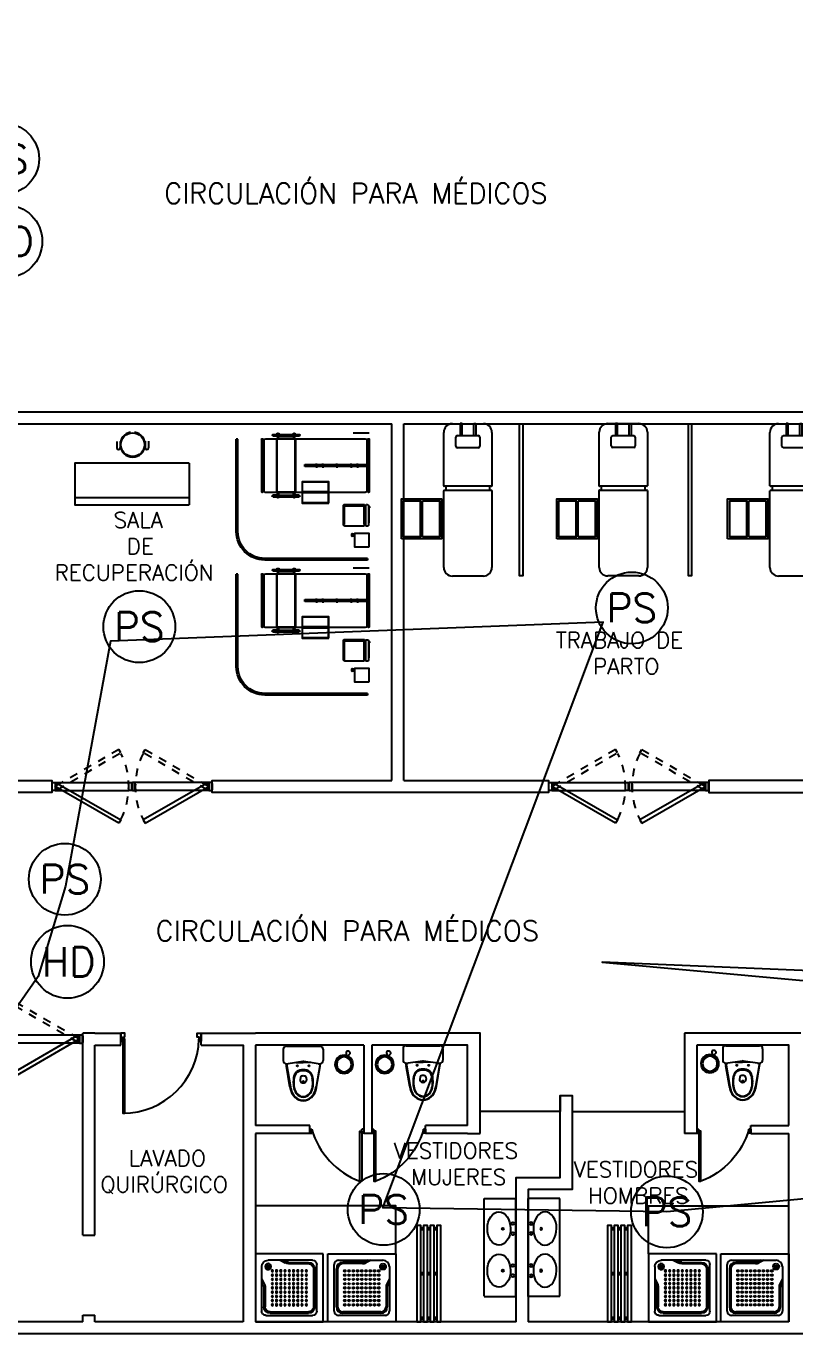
# Model space of a CAD drawing. Header units: metres. Extents: x -39 to 21688, y -24 to 9022.
# Drawn here: x 350.31 to 359.89, y 0 to 16.31 of the extents above; entities that cross this region are included whole.
import ezdxf
from ezdxf.enums import TextEntityAlignment as Align

# ---------------------------------------------------------------- set-up
doc = ezdxf.new("R2010")
doc.units = ezdxf.units.M
doc.header["$MEASUREMENT"] = 0
doc.linetypes.add('HIDDEN2', pattern=[4.7625, 3.175, -1.5875])
doc.linetypes.add('HIDDEN4', pattern=[0.09375, 0.0625, -0.03125])
for name, color, linetype in [('AN-TEXTO', 3, 'Continuous'), ('AR-AMBIENTACIÓN', 5, 'Continuous'), ('AR-MOBILIRIO', 1, 'Continuous'), ('AR-MUROS', 6, 'Continuous'), ('AR-PUERTAS', 2, 'Continuous'), ('AR-VENTANAS', 2, 'Continuous'), ('PISOS', 1, 'Continuous'), ('S.H.', 2, 'Continuous'), ('Sanitarios', 2, 'Continuous')]:
    doc.layers.add(name, color=color, linetype=linetype)
doc.styles.add('REGULAR-2.5', font='romans.shx', dxfattribs={"height": 2.5})
doc.styles.add('ROMANS', font='romans.shx', dxfattribs={"width": 0.75})

# ---------------------------------------------------------------- blocks, each defined once
blk = doc.blocks.new('1p-toppiece')
at = {"layer": 'AR-MOBILIRIO'}
for p, q in [((-0.532, 0.174), (-0.265, 0.22)), ((-0.232, 0.219), (-0.531, 0.169)), ((-0.232, 0.22), (-0.232, 0.195)), ((-0.205, 0.008), (-0.232, 0.195)), ((-0.047, 0.26), (-0.192, 0.26)), ((-0.007, 0.22), (-0.007, -0.214)), ((-0.485, 0.003), (-0.485, 0.003)), ((-0.485, 0.003), (-0.485, 0.003)), ((-0.485, 0.003), (-0.485, 0.003)), ((-0.485, 0.003), (-0.485, 0.003)), ((-0.485, 0.003), (-0.485, 0.003)), ((-0.485, 0.003), (-0.485, 0.003)), ((-0.485, 0.003), (-0.485, 0.003)), ((-0.485, 0.003), (-0.485, 0.003)), ((-0.406, 0.039), (-0.443, 0.044)), ((-0.218, 0.098), (-0.218, 0.003)), ((-0.218, -0.093), (-0.218, 0.003)), ((-0.232, -0.214), (-0.531, -0.163)), ((-0.406, -0.034), (-0.443, -0.039)), ((-0.232, -0.189), (-0.205, -0.003)), ((-0.532, -0.169), (-0.265, -0.215)), ((-0.232, -0.189), (-0.232, -0.214)), ((-0.047, -0.254), (-0.192, -0.254))]:
    blk.add_line(p, q, dxfattribs=at)
blk.add_lwpolyline([(-0.467, -0.009, 0.139005), (-0.464, -0.009, 0.107089), (-0.461, -0.006, 0.080212), (-0.46, -0.002, 0.06796), (-0.459, 0.003, 0.06796), (-0.46, 0.007, 0.080212), (-0.461, 0.011, 0.107089), (-0.464, 0.014, 0.139005), (-0.467, 0.015, 0.139005), (-0.47, 0.014, 0.107089), (-0.473, 0.011, 0.080212), (-0.474, 0.007, 0.06796), (-0.475, 0.003, 0.06796), (-0.474, -0.002, 0.080212), (-0.473, -0.006, 0.107089), (-0.47, -0.009, 0.139005)], format="xyb", close=True, dxfattribs=at)
for centre in [(-0.26, 0.078), (-0.26, -0.072)]:
    blk.add_circle(centre, 0.008, dxfattribs=at)
for centre, radius, start, end in [((-0.482, -0.117), 0.296, 99.7929, 108.8085), ((-0.482, -0.12), 0.292, 99.5848, 108.4322), ((-0.24, 0.073), 0.15, 87.0389, 99.7929), ((-0.192, 0.22), 0.04, 90, 180), ((-0.047, 0.22), 0.04, 0, 90), ((-0.545, -0.004), 0.165, 137.5273, 177.8064), ((-0.545, 0.009), 0.165, 182.1936, 222.4727), ((-0.545, -0.004), 0.159, 137.1746, 177.7477), ((-0.545, 0.009), 0.159, 182.2523, 222.8254), ((-0.518, -0.034), 0.206, 106.927, 136.493), ((-0.541, -0.003), 0.122, 134.1142, 177.24), ((-0.541, 0.008), 0.122, 182.76, 225.8858), ((-0.518, -0.034), 0.2, 106.5054, 136.1127), ((-0.541, -0.003), 0.115, 133.4423, 177.1285), ((-0.541, 0.008), 0.115, 182.8715, 226.5577), ((-0.519, -0.031), 0.157, 102.7254, 132.8308), ((-0.52, -0.03), 0.15, 101.8667, 132.1155), ((-0.482, -0.148), 0.279, 90.6669, 104.9929), ((-0.482, -0.156), 0.281, 90.6819, 104.1933), ((-0.474, -0.297), 0.428, 81.7587, 91.4179), ((-0.488, -0.362), 0.487, 81.705, 89.6761), ((-0.434, 0.003), 0.0456, 126.1832, 180), ((-0.434, 0.003), 0.0456, 180, 233.8168), ((-0.447, 0.019), 0.025, 82.2348, 126.1832), ((-0.434, -0.002), 0.123, 44.007, 82.2929), ((-0.431, -0.004), 0.132, 44.3018, 82.295), ((-0.408, 0.024), 0.015, 13.7696, 82.2348), ((-0.495, 0.003), 0.105, 0, 13.7696), ((-0.495, 0.003), 0.105, 346.2304, 0), ((-0.46, 0.006), 0.138, 358.6352, 34.0042), ((-0.46, -0.001), 0.138, 325.9958, 1.3648), ((-0.441, 0.008), 0.132, 357.4666, 37.446), ((-0.441, -0.003), 0.132, 322.554, 2.5334), ((-0.244, 0.003), 0.04, 351.6776, 8.3142), ((-0.518, 0.039), 0.206, 223.507, 253.073), ((-0.518, 0.039), 0.2, 223.8873, 253.4946), ((-0.519, 0.036), 0.157, 227.1692, 257.2746), ((-0.52, 0.036), 0.15, 227.8845, 258.1333), ((-0.482, 0.122), 0.296, 251.1915, 260.2071), ((-0.482, 0.125), 0.292, 251.5678, 260.4152), ((-0.482, 0.153), 0.279, 255.0071, 269.3331), ((-0.482, 0.161), 0.281, 255.8067, 269.3181), ((-0.488, 0.368), 0.487, 270.3239, 278.295), ((-0.474, 0.302), 0.428, 268.5821, 278.2413), ((-0.447, -0.014), 0.025, 233.8168, 277.7652), ((-0.434, 0.007), 0.123, 277.7071, 315.993), ((-0.431, 0.009), 0.132, 277.705, 315.6982), ((-0.408, -0.019), 0.015, 277.7652, 346.2304), ((-0.24, -0.067), 0.15, 260.2071, 272.966), ((-0.192, -0.214), 0.04, 180, 270), ((-0.047, -0.214), 0.04, 270, 360)]:
    blk.add_arc(centre, radius, start, end, dxfattribs=at)
blk = doc.blocks.new('A$C1F2D2357')
at = {"layer": 'AR-MOBILIRIO'}
for radius in [0.132, 0.107]:
    blk.add_circle((0.16, 0.132), radius, dxfattribs=at)
blk.add_open_spline([(0.045, 0.198), (0.042, 0.207), (0.035, 0.225), (-0.006, 0.219), (0.002, 0.278), (0.055, 0.284), (0.057, 0.249), (0.069, 0.238), (0.074, 0.233)], degree=3, knots=[0, 0, 0, 0, 0.0321654, 0.0641087, 0.1187877, 0.167265, 0.2007622, 0.2280458, 0.2280458, 0.2280458, 0.2280458], dxfattribs=at)
blk = doc.blocks.new('AR-PUERTA DE BAÑOS')
at = {"layer": 'AR-PUERTAS', "linetype": 'Continuous'}
for p, q in [((1106.12, 652.977), (1106.17, 652.977)), ((1106.12, 652.977), (1106.12, 652.952)), ((1106.17, 652.952), (1106.12, 652.952)), ((1106.17, 652.977), (1106.17, 652.952)), ((1106.17, 652.33), (1106.12, 652.33)), ((1106.12, 652.305), (1106.12, 652.33)), ((1106.12, 652.305), (1106.17, 652.305)), ((1106.17, 652.305), (1106.17, 652.33))]:
    blk.add_line(p, q, dxfattribs=at)
blk.add_lwpolyline([(1106.145, 652.952), (1106.768, 652.952), (1106.768, 652.927), (1106.145, 652.927)], close=True, dxfattribs=at)
blk.add_arc((1105.848, 653.275), 0.983, 286.0894, 339.29, dxfattribs=at)
blk = doc.blocks.new('A$C05366594')
at = {"layer": 'AR-MOBILIRIO', "linetype": 'Continuous'}
for p, q in [((0, 0), (0, 0.72)), ((0, 0.72), (0.72, 0.72)), ((0.72, 0.72), (0.72, 0)), ((0.068, 0.113), (0.068, 0.608)), ((0.09, 0.563), (0.09, 0.158)), ((0.113, 0.653), (0.585, 0.653)), ((0.367, 0.63), (0.158, 0.63)), ((0.428, 0.653), (0.397, 0.637)), ((0.653, 0.585), (0.653, 0.113)), ((0.653, 0.428), (0.637, 0.397)), ((0.63, 0.367), (0.63, 0.158)), ((0.72, 0), (0, 0)), ((0.608, 0.068), (0.113, 0.068)), ((0.563, 0.09), (0.158, 0.09))]:
    blk.add_line(p, q, dxfattribs=at)
at = {"layer": 'AR-MOBILIRIO', "color": 250}
for p, q in [((0.104, 0.563), (0.104, 0.158)), ((0.367, 0.617), (0.158, 0.617)), ((0.458, 0.653), (0.403, 0.625)), ((0.653, 0.458), (0.625, 0.403)), ((0.617, 0.367), (0.617, 0.158)), ((0.563, 0.104), (0.158, 0.104))]:
    blk.add_line(p, q, dxfattribs=at)
at = {"layer": 'AR-MOBILIRIO', "linetype": 'Continuous'}
for centre, major_axis, start_param, end_param in [((0.113, 0.608), (0.0318, 0.0318), 0.785398, 2.356194), ((0.158, 0.563), (0.0477, 0.0477), 0.785398, 2.356194), ((0.367, 0.698), (0.0477, 0.0477), 3.926991, 4.390638), ((0.585, 0.585), (0.0477, 0.0477), 5.497787, 7.068583), ((0.698, 0.367), (-0.0477, 0.0477), 0.321751, 0.785398), ((0.158, 0.158), (-0.0477, 0.0477), 0.785398, 2.356194), ((0.158, 0.158), (-0.0477, 0.0477), 0.785398, 2.356194), ((0.563, 0.158), (0.0477, 0.0477), 3.926991, 5.497787), ((0.113, 0.113), (-0.0318, 0.0318), 0.785398, 2.356194), ((0.608, 0.113), (-0.0318, 0.0318), 2.356194, 3.926991)]:
    blk.add_ellipse(centre, major_axis=major_axis, ratio=1, start_param=start_param, end_param=end_param, dxfattribs=at)
at = {"layer": 'AR-MOBILIRIO', "color": 250}
for centre, major_axis, start_param, end_param in [((0.158, 0.563), (-0.0382, 0.0382), -0.785398, 0.785398), ((0.367, 0.698), (0.0573, 0.0573), 3.926991, 4.390638), ((0.585, 0.585), (0.0223, 0.0223), 0.785398, 7.068583), ((0.585, 0.585), (-0.00955, 0.00955), -0.785398, 5.497787), ((0.576, 0.585), (0.00286, 0.00286), 0.785398, 7.068583), ((0.581, 0.592), (0.00286, 0.00286), 0.785398, 7.068583), ((0.581, 0.578), (0.00286, 0.00286), 0.785398, 7.068583), ((0.589, 0.592), (0.00286, 0.00286), 0.785398, 7.068583), ((0.589, 0.578), (0.00286, 0.00286), 0.785398, 7.068583), ((0.594, 0.585), (0.00286, 0.00286), 0.785398, 7.068583), ((0.18, 0.54), (-0.00636, 0.00636), -0.785398, 5.497787), ((0.18, 0.495), (-0.00636, 0.00636), -0.785398, 5.497787), ((0.18, 0.45), (-0.00636, 0.00636), -0.785398, 5.497787), ((0.225, 0.54), (0.00636, 0.00636), 0.785398, 7.068583), ((0.225, 0.495), (0.00636, 0.00636), 0.785398, 7.068583), ((0.225, 0.45), (0.00636, 0.00636), 0.785398, 7.068583), ((0.27, 0.54), (0.00636, 0.00636), 0.785398, 7.068583), ((0.27, 0.495), (0.00636, 0.00636), 0.785398, 7.068583), ((0.27, 0.45), (0.00636, 0.00636), 0.785398, 7.068583), ((0.315, 0.54), (-0.00636, 0.00636), -0.785398, 5.497787), ((0.315, 0.495), (-0.00636, 0.00636), -0.785398, 5.497787), ((0.315, 0.45), (-0.00636, 0.00636), -0.785398, 5.497787), ((0.36, 0.54), (-0.00636, 0.00636), -0.785398, 5.497787), ((0.36, 0.495), (-0.00636, 0.00636), -0.785398, 5.497787), ((0.36, 0.45), (-0.00636, 0.00636), -0.785398, 5.497787), ((0.405, 0.54), (-0.00636, 0.00636), -0.785398, 5.497787), ((0.405, 0.495), (-0.00636, 0.00636), -0.785398, 5.497787), ((0.405, 0.45), (-0.00636, 0.00636), -0.785398, 5.497787), ((0.45, 0.54), (0.00636, 0.00636), 0.785398, 7.068583), ((0.45, 0.495), (0.00636, 0.00636), 0.785398, 7.068583), ((0.45, 0.45), (0.00636, 0.00636), 0.785398, 7.068583), ((0.495, 0.54), (0.00636, 0.00636), 0.785398, 7.068583), ((0.495, 0.495), (0.00636, 0.00636), 0.785398, 7.068583), ((0.495, 0.45), (0.00636, 0.00636), 0.785398, 7.068583), ((0.54, 0.54), (-0.00636, 0.00636), -0.785398, 5.497787), ((0.54, 0.495), (-0.00636, 0.00636), -0.785398, 5.497787), ((0.54, 0.45), (-0.00636, 0.00636), -0.785398, 5.497787), ((0.18, 0.405), (-0.00636, 0.00636), -0.785398, 5.497787), ((0.18, 0.36), (-0.00636, 0.00636), -0.785398, 5.497787), ((0.18, 0.315), (-0.00636, 0.00636), -0.785398, 5.497787), ((0.18, 0.27), (-0.00636, 0.00636), -0.785398, 5.497787), ((0.225, 0.405), (0.00636, 0.00636), 0.785398, 7.068583), ((0.225, 0.36), (0.00636, 0.00636), 0.785398, 7.068583), ((0.225, 0.315), (0.00636, 0.00636), 0.785398, 7.068583), ((0.225, 0.27), (0.00636, 0.00636), 0.785398, 7.068583), ((0.27, 0.405), (0.00636, 0.00636), 0.785398, 7.068583), ((0.27, 0.36), (0.00636, 0.00636), 0.785398, 7.068583), ((0.27, 0.315), (0.00636, 0.00636), 0.785398, 7.068583), ((0.27, 0.27), (0.00636, 0.00636), 0.785398, 7.068583), ((0.315, 0.36), (-0.00636, 0.00636), -0.785398, 5.497787), ((0.315, 0.315), (-0.00636, 0.00636), -0.785398, 5.497787), ((0.315, 0.27), (-0.00636, 0.00636), -0.785398, 5.497787), ((0.315, 0.405), (-0.00636, 0.00636), -0.785398, 5.497787), ((0.36, 0.405), (-0.00636, 0.00636), -0.785398, 5.497787), ((0.36, 0.36), (-0.00636, 0.00636), -0.785398, 5.497787), ((0.36, 0.315), (-0.00636, 0.00636), -0.785398, 5.497787), ((0.36, 0.27), (-0.00636, 0.00636), -0.785398, 5.497787), ((0.405, 0.405), (-0.00636, 0.00636), -0.785398, 5.497787), ((0.405, 0.36), (-0.00636, 0.00636), -0.785398, 5.497787), ((0.405, 0.315), (-0.00636, 0.00636), -0.785398, 5.497787), ((0.405, 0.27), (-0.00636, 0.00636), -0.785398, 5.497787), ((0.45, 0.405), (0.00636, 0.00636), 0.785398, 7.068583), ((0.45, 0.36), (0.00636, 0.00636), 0.785398, 7.068583), ((0.45, 0.315), (0.00636, 0.00636), 0.785398, 7.068583), ((0.45, 0.27), (0.00636, 0.00636), 0.785398, 7.068583), ((0.495, 0.405), (0.00636, 0.00636), 0.785398, 7.068583), ((0.495, 0.36), (0.00636, 0.00636), 0.785398, 7.068583), ((0.495, 0.315), (0.00636, 0.00636), 0.785398, 7.068583), ((0.495, 0.27), (0.00636, 0.00636), 0.785398, 7.068583), ((0.54, 0.36), (-0.00636, 0.00636), -0.785398, 5.497787), ((0.54, 0.315), (-0.00636, 0.00636), -0.785398, 5.497787), ((0.54, 0.27), (-0.00636, 0.00636), -0.785398, 5.497787), ((0.54, 0.405), (-0.00636, 0.00636), -0.785398, 5.497787), ((0.698, 0.367), (-0.0573, 0.0573), 0.321751, 0.785398), ((0.158, 0.158), (-0.0382, 0.0382), 0.785398, 2.356194), ((0.158, 0.158), (0.0382, 0.0382), 2.356194, 3.926991), ((0.18, 0.225), (-0.00636, 0.00636), -0.785398, 5.497787), ((0.18, 0.18), (-0.00636, 0.00636), -0.785398, 5.497787), ((0.225, 0.225), (0.00636, 0.00636), 0.785398, 7.068583), ((0.225, 0.18), (0.00636, 0.00636), 0.785398, 7.068583), ((0.27, 0.225), (0.00636, 0.00636), 0.785398, 7.068583), ((0.27, 0.18), (0.00636, 0.00636), 0.785398, 7.068583), ((0.315, 0.225), (-0.00636, 0.00636), -0.785398, 5.497787), ((0.315, 0.18), (-0.00636, 0.00636), -0.785398, 5.497787), ((0.36, 0.225), (-0.00636, 0.00636), -0.785398, 5.497787), ((0.36, 0.18), (-0.00636, 0.00636), -0.785398, 5.497787), ((0.405, 0.225), (-0.00636, 0.00636), -0.785398, 5.497787), ((0.405, 0.18), (-0.00636, 0.00636), -0.785398, 5.497787), ((0.45, 0.225), (0.00636, 0.00636), 0.785398, 7.068583), ((0.45, 0.18), (0.00636, 0.00636), 0.785398, 7.068583), ((0.495, 0.225), (0.00636, 0.00636), 0.785398, 7.068583), ((0.495, 0.18), (0.00636, 0.00636), 0.785398, 7.068583), ((0.54, 0.225), (-0.00636, 0.00636), -0.785398, 5.497787), ((0.54, 0.18), (-0.00636, 0.00636), -0.785398, 5.497787), ((0.563, 0.158), (0.0382, 0.0382), 3.926991, 5.497787)]:
    blk.add_ellipse(centre, major_axis=major_axis, ratio=1, start_param=start_param, end_param=end_param, dxfattribs=at)
blk = doc.blocks.new('A$C65AA40DD')
at = {"layer": 'AR-MOBILIRIO'}
for p, q in [((0.03, 0.25), (0.03, 0.217)), ((0.03, 0.167), (0.03, 0.133)), ((0.055, 0.25), (0.055, 0.217)), ((0.055, 0.167), (0.055, 0.133)), ((0.587, 0.25), (0.587, 0.217)), ((0.587, 0.167), (0.587, 0.133)), ((0.612, 0.25), (0.612, 0.217)), ((0.612, 0.167), (0.612, 0.133)), ((1.145, 0.25), (1.145, 0.217)), ((1.145, 0.167), (1.145, 0.133)), ((1.17, 0.25), (1.17, 0.217)), ((1.17, 0.167), (1.17, 0.133)), ((0.03, 0.083), (0.03, 0.05)), ((0.055, 0.083), (0.055, 0.05)), ((0.587, 0.083), (0.587, 0.05)), ((0.612, 0.083), (0.612, 0.05)), ((1.145, 0.083), (1.145, 0.05)), ((1.17, 0.083), (1.17, 0.05))]:
    blk.add_line(p, q, dxfattribs=at)
for points in [[(0, 0.25), (0, 0.3), (1.2, 0.3), (1.2, 0.25)], [(0, 0.167), (0, 0.217), (1.2, 0.217), (1.2, 0.167)], [(0, 0.083), (0, 0.133), (1.2, 0.133), (1.2, 0.083)], [(0, 0), (0, 0.05), (1.2, 0.05), (1.2, 0)]]:
    blk.add_lwpolyline(points, close=True, dxfattribs=at)
blk = doc.blocks.new('LAVATORIO2 POZAS')
at = {"layer": 'AR-MOBILIRIO'}
for p, q in [((346.512, 176.233), (346.512, 176.967)), ((346.512, 176.967), (347.012, 176.967)), ((347.012, 175.428), (347.012, 176.967)), ((346.512, 175.433), (346.512, 176.233)), ((346.512, 175.428), (347.012, 175.428))]:
    blk.add_line(p, q, dxfattribs=at)
for centre, radius in [((346.805, 176.492), 0.0161), ((346.964, 176.575), 0.0226), ((346.964, 176.415), 0.0226), ((346.808, 175.832), 0.0161), ((346.964, 175.913), 0.0226), ((346.964, 175.753), 0.0226)]:
    blk.add_circle(centre, radius, dxfattribs=at)
for centre in [(346.746, 176.495), (346.746, 175.833)]:
    blk.add_ellipse(centre, major_axis=(-0.002, 0.261), ratio=0.699963, dxfattribs=at)
blk = doc.blocks.new('AR-PUERTA 1')
at = {"layer": 'AR-PUERTAS', "linetype": 'Continuous'}
for points in [[(0.954, 0.033), (0.954, 0.958), (0.929, 0.958), (0.929, 0.033)], [(0.004, 0.058), (0.004, 0.008), (0.029, 0.008), (0.029, -0.042), (-0.021, -0.042), (-0.021, 0.058)], [(0.929, 0.008), (0.929, -0.042), (0.979, -0.042), (0.979, 0.058), (0.954, 0.058), (0.954, 0.008)]]:
    blk.add_lwpolyline(points, close=True, dxfattribs=at)
blk.add_arc((0.954, 0.008), 0.949, 89.9989, 178.4932, dxfattribs=at)
blk = doc.blocks.new('AR-CAMILLA 2')
at = {"layer": 'AR-MOBILIRIO'}
for p, q in [((-0.11, 0.319, 0), (-0.41, 0.319, 0)), ((1.377, 0.287, 0), (0.897, 0.287, 0)), ((0.897, 0.257, 0), (0.977, 0.257, 0)), ((0.977, 0.207, 0), (0.977, 0.27, 0)), ((0.997, 0.27, 0), (0.997, 0.207, 0)), ((1.277, 0.257, 0), (0.997, 0.257, 0)), ((1.277, 0.207, 0), (1.277, 0.27, 0)), ((1.297, 0.27, 0), (1.297, 0.207, 0)), ((1.297, 0.257, 0), (1.377, 0.257, 0)), ((-0.41, 0.195, 0), (-0.41, -0.78, 0)), ((-0.385, -0.78, 0), (-0.385, 0.195, 0)), ((-0.385, 0.157, 0), (-0.365, 0.157, 0)), ((-0.365, 0.177, 0), (-0.365, -0.763, 0)), ((1.515, 0.207, 0), (-0.335, 0.207, 0)), ((0.957, -0.793, 0), (0.957, 0.207, 0)), ((0.957, 0.207, 0), (1.317, 0.207, 0)), ((0.967, -0.783, 0), (0.967, 0.197, 0)), ((0.967, 0.197, 0), (1.307, 0.197, 0)), ((1.307, 0.197, 0), (1.307, -0.783, 0)), ((1.317, 0.207, 0), (1.317, -0.793, 0)), ((1.545, -0.763, 0), (1.545, 0.177, 0)), ((1.565, 0.157, 0), (1.545, 0.157, 0)), ((1.565, -0.78, 0), (1.565, 0.195, 0)), ((1.59, 0.195, 0), (1.59, -0.78, 0)), ((2.032, -1.52, 0), (2.032, 0.2, 0)), ((2.032, 0.2, 0), (2.062, 0.2, 0)), ((2.062, -1.52, 0), (2.062, 0.2, 0)), ((0.79, -0.275, 0), (-0.41, -0.275, 0)), ((-0.41, -0.275, 0), (-0.41, -0.31, 0)), ((-0.41, -0.31, 0), (0.79, -0.31, 0)), ((-0.19, -0.275, 0), (-0.19, -0.252, 0)), ((-0.19, -0.31, 0), (-0.19, -0.333, 0)), ((-0.073, -0.275, 0), (-0.073, -0.252, 0)), ((-0.073, -0.31, 0), (-0.073, -0.333, 0)), ((0.19, -0.275, 0), (0.19, -0.252, 0)), ((0.19, -0.31, 0), (0.19, -0.333, 0)), ((0.453, -0.275, 0), (0.453, -0.252, 0)), ((0.453, -0.31, 0), (0.453, -0.333, 0)), ((0.57, -0.275, 0), (0.57, -0.252, 0)), ((0.57, -0.31, 0), (0.57, -0.333, 0)), ((0.79, -0.31, 0), (0.79, -0.275, 0)), ((0.35, -0.603, 0), (0.83, -0.603, 0)), ((0.35, -0.783, 0), (0.35, -0.603, 0)), ((0.83, -0.783, 0), (0.83, -0.603, 0)), ((-0.385, -0.743, 0), (-0.365, -0.743, 0)), ((-0.335, -0.793, 0), (1.515, -0.793, 0)), ((0.34, -0.793, 0), (0.84, -0.793, 0)), ((0.35, -0.783, 0), (0.83, -0.783, 0)), ((0.35, -0.803, 0), (0.83, -0.803, 0)), ((0.35, -0.983, 0), (0.35, -0.803, 0)), ((0.83, -0.983, 0), (0.83, -0.803, 0)), ((0.897, -0.843, 0), (0.977, -0.843, 0)), ((1.377, -0.873, 0), (0.897, -0.873, 0)), ((1.317, -0.793, 0), (0.957, -0.793, 0)), ((1.307, -0.783, 0), (0.967, -0.783, 0)), ((0.977, -0.793, 0), (0.977, -0.856, 0)), ((0.997, -0.856, 0), (0.997, -0.793, 0)), ((1.277, -0.843, 0), (0.997, -0.843, 0)), ((1.277, -0.793, 0), (1.277, -0.856, 0)), ((1.297, -0.856, 0), (1.297, -0.793, 0)), ((1.297, -0.843, 0), (1.377, -0.843, 0)), ((1.565, -0.743, 0), (1.545, -0.743, 0)), ((-0.419, -1.081, 0), (-0.419, -1.054, 0)), ((-0.394, -1.054, 0), (-0.419, -1.054, 0)), ((-0.419, -1.081, 0), (-0.394, -1.081, 0)), ((-0.407, -1.358, 0), (-0.407, -1.081, 0)), ((-0.331, -1.054, 0), (-0.346, -1.054, 0)), ((-0.346, -1.081, 0), (-0.331, -1.081, 0)), ((-0.309, -1.042, 0), (-0.309, -1.392, 0)), ((0.044, -1.04, 0), (-0.306, -1.04, 0)), ((0.35, -0.983, 0), (0.83, -0.983, 0)), ((-0.134, -1.582, 0), (-0.144, -1.582, 0)), ((-0.144, -1.812, 0), (-0.144, -1.584, 0)), ((-0.134, -1.587, 0), (-0.144, -1.587, 0)), ((-0.119, -1.6, 0), (-0.119, -1.569, 0)), ((-0.114, -1.601, 0), (-0.114, -1.568, 0)), ((-0.109, -1.602, 0), (-0.109, -1.567, 0)), ((-0.104, -1.603, 0), (-0.104, -1.566, 0)), ((-0.099, -1.604, 0), (-0.099, -1.565, 0)), ((-0.094, -1.605, 0), (-0.094, -1.565, 0)), ((-0.089, -1.605, 0), (-0.089, -1.564, 0)), ((-0.378, -2.02, 0), (1.532, -2.02, 0)), ((-0.378, -2.02, 0), (-0.378, -2.05, 0)), ((-0.378, -2.05, 0), (1.532, -2.05, 0))]:
    blk.add_line(p, q, dxfattribs=at)
at = {"layer": 'AR-MOBILIRIO', "elevation": 0}
for points in [[(0.34, -0.993), (0.34, -0.593), (0.84, -0.593), (0.84, -0.993)], [(-0.404, -1.812), (-0.144, -1.812), (-0.144, -1.552), (-0.404, -1.552)]]:
    blk.add_lwpolyline(points, close=True, dxfattribs=at)
for points in [[(-0.394, -1.035), (-0.394, -1.406, 0.414214), (-0.379, -1.421), (-0.361, -1.421, 0.414214), (-0.346, -1.406), (-0.346, -1.035, 0.414214), (-0.361, -1.02), (-0.379, -1.02, 0.414214)], [(-0.331, -1.042), (-0.331, -1.392, 0.414214), (-0.306, -1.417), (0.044, -1.417, 0.414214), (0.069, -1.392), (0.069, -1.042, 0.414214), (0.044, -1.017), (-0.306, -1.017, 0.414214)], [(-0.131, -1.572), (-0.091, -1.564, -0.487928), (-0.085, -1.569), (-0.085, -1.6, -0.487928), (-0.091, -1.605), (-0.131, -1.598, -0.344151), (-0.134, -1.593), (-0.134, -1.576, -0.344151)]]:
    blk.add_lwpolyline(points, format="xyb", close=True, dxfattribs=at)
blk.add_lwpolyline([(0.047, -1.392), (0.047, -1.042)], dxfattribs=at)
at = {"layer": 'AR-MOBILIRIO'}
for centre, radius, start, end in [((0.897, 0.272, 0), 0.015, 90, 270), ((0.987, 0.287, 0), 0.02, 360, 180), ((0.987, 0.27, 0), 0.01, 360, 180), ((1.287, 0.287, 0), 0.02, 360, 180), ((1.287, 0.27, 0), 0.01, 360, 180), ((1.377, 0.272, 0), 0.015, 270, 90), ((-0.397, 0.195, 0), 0.0125, 360, 180), ((-0.335, 0.177, 0), 0.03, 90, 180), ((1.515, 0.177, 0), 0.03, 360, 90), ((1.578, 0.195, 0), 0.0125, 360, 180), ((-0.397, -0.78, 0), 0.0125, 180, 360), ((-0.335, -0.763, 0), 0.03, 180, 270), ((0.897, -0.858, 0), 0.015, 90, 270), ((0.987, -0.873, 0), 0.02, 180, 360), ((0.987, -0.856, 0), 0.01, 180, 360), ((1.287, -0.873, 0), 0.02, 180, 360), ((1.287, -0.856, 0), 0.01, 180, 360), ((1.377, -0.858, 0), 0.015, 270, 90), ((1.515, -0.763, 0), 0.03, 270, 360), ((1.578, -0.78, 0), 0.0125, 180, 360), ((-0.306, -1.042, 0), 0.0029, 90, 180), ((0.044, -1.042, 0), 0.0029, 360, 90), ((1.532, -1.52, 0), 0.5, 270, 360), ((1.532, -1.52, 0), 0.53, 270, 360)]:
    blk.add_arc(centre, radius, start, end, dxfattribs=at)
blk = doc.blocks.new('AR-PUERTA DE DOBLE BATEO')
at = {"layer": 'AR-PUERTAS', "linetype": 'HIDDEN2'}
for p, q in [((-0.05, 0.953), (-0.05, 0.035)), ((0.05, 0.953), (0.05, 0.035)), ((-0.05, -0.965), (-0.05, -0.047)), ((0.05, -0.965), (0.05, -0.047))]:
    blk.add_line(p, q, dxfattribs=at)
at = {"layer": 'AR-PUERTAS'}
for points in [[(0.05, 0.988), (-0.05, 0.988), (-0.05, 0.953), (0.05, 0.953)], [(-0.04, 0.988), (-0.04, 0.994), (0.04, 0.994), (0.04, 0.988)], [(0.456, 0.158), (-0.002, 0.953), (-0.044, 0.929), (0.415, 0.134)], [(0.05, 0.035), (-0.05, 0.035), (-0.05, 0), (0.05, 0)], [(-0.04, -0.006), (-0.04, 0), (0.04, 0), (0.04, -0.006)], [(0.05, -0.047), (-0.05, -0.047), (-0.05, -0.012), (0.05, -0.012)], [(0.456, -0.17), (-0.002, -0.965), (-0.044, -0.941), (0.415, -0.146)], [(-0.04, -0.006), (-0.04, -0.012), (0.04, -0.012), (0.04, -0.006)], [(0.05, -1), (-0.05, -1), (-0.05, -0.965), (0.05, -0.965)], [(-0.04, -1), (-0.04, -1.006), (0.04, -1.006), (0.04, -1)]]:
    blk.add_lwpolyline(points, close=True, dxfattribs=at)
at = {"layer": 'AR-PUERTAS', "color": 1, "linetype": 'HIDDEN4'}
for points in [[(-0.461, 0.158), (-0.002, 0.953), (0.039, 0.929), (-0.42, 0.134)], [(-0.461, -0.17), (-0.002, -0.965), (0.039, -0.941), (-0.42, -0.146)]]:
    blk.add_lwpolyline(points, close=True, dxfattribs=at)
for centre, start, end in [((-0.002, 0.963), 243.6523, 296.3478), ((-0.002, -0.975), 63.6523, 116.3478)]:
    blk.add_arc(centre, 0.928, start, end, dxfattribs=at)
blk = doc.blocks.new('CAMILLA_01')
for p, q in [((-1900, 97.5), (-1900, 193)), ((-1793, 300), (-1125, 300)), ((-1120, 295), (-1120, -295)), ((-1120, 270), (-1070, 270)), ((-1070, -295), (-1070, 295)), ((-1065, 300), (-107, 300)), ((0, 193), (0, -193)), ((-1901.5, 97.5), (-1751.592, 97.5)), ((-1901.5, 72.5), (-1901.5, 97.5)), ((-1751.592, 72.5), (-1901.5, 72.5)), ((-1900, 72.5), (-1900, 97.5)), ((-1900, -72.5), (-1900, 72.5)), ((-1751.592, -130), (-1751.592, 130)), ((-1731.592, 150), (-1621.592, 150)), ((-1601.592, 130), (-1601.592, -130)), ((-1751.592, -72.5), (-1901.5, -72.5)), ((-1901.5, -72.5), (-1901.5, -97.5)), ((-1901.5, -97.5), (-1751.592, -97.5)), ((-1900, -97.5), (-1900, -72.5)), ((-1900, -193), (-1900, -97.5)), ((-1621.592, -150), (-1731.592, -150)), ((-1125, -300), (-1793, -300)), ((-1070, -270), (-1120, -270)), ((-107, -300), (-1065, -300))]:
    blk.add_line(p, q)
for centre, radius, start, end in [((-1793, 193), 107, 90, 180), ((-1125, 295), 5, 0, 90), ((-1065, 295), 5, 90, 180), ((-107, 193), 107, 0, 90), ((-1731.592, 130), 20, 90, 180), ((-1621.592, 130), 20, 0, 90), ((-1731.592, -130), 20, 180, 270), ((-1621.592, -130), 20, 270, 0), ((-1793, -193), 107, 180, 270), ((-1125, -295), 5, 270, 0), ((-1065, -295), 5, 180, 270), ((-107, -193), 107, 270, 0)]:
    blk.add_arc(centre, radius, start, end)
blk = doc.blocks.new('A$C631E24F3')
at = {"layer": 'AR-MOBILIRIO'}
for points in [[(1.127, 0.463), (1.127, 0.963), (0.627, 0.963), (0.627, 0.463), (1.127, 0.463)], [(0.864, 0.938), (0.652, 0.938), (0.652, 0.488), (0.864, 0.488)], [(0.864, 0.488), (0.864, 0.938)], [(0.889, 0.463), (0.889, 0.963)], [(0.889, 0.488), (1.102, 0.488), (1.102, 0.938), (0.889, 0.938)]]:
    blk.add_lwpolyline(points, dxfattribs=at)
at = {"layer": 'AR-MOBILIRIO', "xscale": -0.0009999999999763531, "yscale": 0.0009999999997489795, "zscale": 0.0009999999999999736, "rotation": 90}
blk.add_blockref('CAMILLA_01', (0.3, 0), dxfattribs=at)
blk = doc.blocks.new('PS SENSOR')
at = {"ltscale": 8}
blk.add_circle((0, 0), 20.42, dxfattribs=at)
at = {"ltscale": 8, "style": 'ROMANS'}
blk.add_text('PS', height=16.335, dxfattribs=at).set_placement((0, 0), align=Align.MIDDLE)
blk = doc.blocks.new('HD SENSOR')
at = {"ltscale": 8}
blk.add_circle((-0.65, 0), 20.73, dxfattribs=at)
at = {"ltscale": 8, "style": 'ROMANS'}
blk.add_text('HD', height=16.585, dxfattribs=at).set_placement((0, 0), align=Align.MIDDLE)

msp = doc.modelspace()

# ---------------------------------------------------------------- linework, layer by layer
at = {"layer": 'AR-AMBIENTACIÓN'}
for points in [[(354.91561, 0.99712), (354.91561, 1.59712), (353.1656, 1.59712)], [(358.06561, 0.99715), (358.06561, 1.59714), (359.81562, 1.59714)]]:
    msp.add_lwpolyline(points, dxfattribs=at)
at = {"layer": 'AR-MOBILIRIO', "extrusion": (-3.97206e-07, 1.97556e-06, 1)}
for p, q in [((351.43893, 11.13047, 0), (351.43905, 11.04827, 0)), ((351.48004, 11.13053, 0), (351.48015, 11.04832, 0)), ((351.79243, 11.13098, 0), (351.79255, 11.04877, 0)), ((351.83354, 11.13104, 0), (351.83365, 11.04883, 0))]:
    msp.add_line(p, q, dxfattribs=at)
at = {"layer": 'AR-MOBILIRIO'}
for p, q in [((352.34264, 10.85701, -0.00003), (352.34264, 10.33779, -0.00003)), ((352.34264, 10.42433, -0.00003), (350.91719, 10.42433, -0.00003))]:
    msp.add_line(p, q, dxfattribs=at)
for points in [[(356.45603, 11.3501), (356.45603, 9.4587), (356.45603, 9.4587), (356.50396, 9.4587), (356.50396, 11.3501)], [(358.55972, 11.3501), (358.55972, 9.4587), (358.55972, 9.4587), (358.60765, 9.4587), (358.60765, 11.3501)]]:
    msp.add_lwpolyline(points, dxfattribs=at)
at = {"layer": 'AR-MOBILIRIO', "elevation": -0.00003}
msp.add_lwpolyline([(352.34264, 10.85701), (350.91719, 10.85701), (350.91719, 10.33779), (352.34264, 10.33779)], dxfattribs=at)
at = {"layer": 'AR-MOBILIRIO', "extrusion": (-3.97206e-07, 1.97556e-06, 1)}
msp.add_circle((351.63629, 11.08965, -0.00012), 0.14798, dxfattribs=at)
for centre, radius, start, end in [((351.63629, 11.08965, -0.00012), 0.1562, 99.166093, 80.996652), ((351.4596, 11.0483, -0.00012), 0.02055, 180.081372, 0.081372), ((351.8131, 11.0488, -0.00012), 0.02055, 180.081372, 0.081372)]:
    msp.add_arc(centre, radius, start, end, dxfattribs=at)
at = {"layer": 'AR-MUROS'}
for p, q in [((346.26348, 11.5001), (366.74443, 11.5001)), ((357.11561, 2.77242), (358.51561, 2.77242)), ((351.01559, 1.23179), (351.16559, 1.23179)), ((351.01559, 0.23179), (351.16559, 0.23179))]:
    msp.add_line(p, q, dxfattribs=at)
for points in [[(377.59443, 56.44698), (377.59443, 16.81643), (377.59443, 0.00044), (289.65483, 0), (283.65483, 0), (283.65483, 12.40006), (283.80483, 12.40006), (283.80483, 11.5001)], [(345.61559, 11.3501), (351.01559, 11.3501), (354.86559, 11.3501)], [(354.86559, 6.90025), (354.86559, 11.3501)], [(355.01559, 6.90025), (355.01559, 11.3501)], [(355.01559, 11.3501), (360.16559, 11.3501), (360.80501, 11.3501), (360.80501, 6.90025), (360.16559, 6.90025), (358.81999, 6.90025), (358.81999, 6.75025), (362.93186, 6.75025), (362.93186, 6.90025), (360.95501, 6.90025), (360.95501, 11.3501), (366.59443, 11.3501)], [(348.39059, 6.90025), (349.24059, 6.90025), (350.62809, 6.90025), (350.62809, 6.75025), (348.03307, 6.75025)], [(355.01559, 6.90025), (356.81999, 6.90025), (356.81999, 6.75025), (356.28191, 6.75025), (353.43598, 6.75025), (352.62809, 6.75025), (352.62809, 6.90025), (353.43598, 6.90025), (354.86559, 6.90025)], [(351.16559, 3.75025), (351.01559, 3.75025)], [(351.01559, 3.60025), (351.01559, 3.75025)], [(351.01559, 1.23179), (351.01559, 3.60025)], [(351.16559, 3.75025), (351.4893, 3.75025)], [(351.16559, 1.23179), (351.16559, 3.60025)], [(351.16559, 3.60025), (351.4893, 3.60025)], [(351.4893, 3.60025), (351.4893, 3.75025)], [(352.4893, 3.75025), (353.16559, 3.75025)], [(352.4893, 3.60025), (352.4893, 3.75025)], [(352.4893, 3.60025), (353.01559, 3.60025), (353.01561, 0.15028)], [(355.96704, 2.50026), (355.96703, 3.75029), (353.16559, 3.75025)], [(354.51631, 3.60027), (354.20339, 3.60027), (353.16559, 3.60025)], [(353.16559, 3.60025), (353.1656, 2.60025)], [(354.51631, 3.60027), (354.51631, 2.50026)], [(355.81204, 2.60026), (355.81203, 3.60029), (354.61631, 3.60027)], [(354.61631, 3.60027), (354.61631, 2.50026)], [(359.96561, 3.75034), (358.51561, 3.75032)], [(358.51561, 3.75032), (358.51561, 2.50034)], [(359.81561, 2.60026), (359.81561, 3.60034), (358.67061, 3.60033)], [(358.67061, 3.60033), (358.67061, 2.50034)], [(356.41561, 0.15033), (356.41561, 1.95033), (356.96561, 1.95033), (356.96561, 2.97185), (357.11561, 2.97185), (357.11561, 1.80033), (356.56561, 1.80033), (356.56561, 0.15033)], [(356.96561, 2.97185), (356.96561, 2.77185)], [(356.96561, 2.77185), (355.96704, 2.77184)], [(353.84442, 2.60025), (353.1656, 2.60025)], [(353.1656, 2.50025), (353.16561, 0.15028)], [(353.84442, 2.50025), (353.1656, 2.50025)], [(353.84442, 2.50026), (353.84442, 2.60025)], [(354.61631, 2.50026), (354.51631, 2.50026)], [(354.61631, 2.50026), (354.51631, 2.50026)], [(355.81204, 2.60026), (355.2882, 2.60026)], [(355.2882, 2.50026), (355.2882, 2.60026)], [(355.81204, 2.50026), (355.2882, 2.50026)], [(355.81204, 2.50026), (355.96704, 2.50026)], [(358.67061, 2.50034), (358.51561, 2.50034)], [(359.34242, 2.60026), (359.81561, 2.60026)], [(359.34242, 2.50026), (359.34242, 2.60026)], [(359.34242, 2.50026), (359.81561, 2.50026)], [(359.81561, 0.15035), (359.81561, 2.50026)], [(351.01559, 0.15025), (351.01559, 0.23179)], [(351.16559, 0.15025), (351.16559, 0.23179)], [(351.01559, 0.1503), (346.16561, 0.15028)], [(353.01561, 0.15031), (351.16559, 0.1503)], [(356.41561, 0.15033), (353.16561, 0.15031)], [(359.81561, 0.15035), (356.56561, 0.15033)]]:
    msp.add_lwpolyline(points, dxfattribs=at)
at = {"layer": 'AR-VENTANAS'}
for points in [[(361.28748, 1.80626), (358.29607, 1.52077), (354.75673, 1.56974), (357.50095, 8.87419), (351.36126, 8.64049), (350.79984, 5.58329), (350.45705, 4.45801), (348.53212, 1.6915), (342.02757, 1.79325), (337.99656, 0.73277), (341.39744, 4.34601), (346.93389, 8.99235), (343.57903, 9.02316), (341.27883, 8.39216), (333.26031, 7.05432)], [(365.96892, 4.28288), (357.48856, 4.63434), (362.2696, 4.19983)]]:
    msp.add_lwpolyline(points, dxfattribs=at)

# ---------------------------------------------------------------- block references
at = {"yscale": 0.792259560268865, "zscale": 0.792259560268865}
for p, xscale in [((81.48979, -138.51675), 0.792259560268865), ((631.48891, -138.51675), -0.792259560268865)]:
    msp.add_blockref('LAVATORIO2 POZAS', p, dxfattribs=dict(at, xscale=xscale))
at = {"layer": 'AR-MOBILIRIO', "xscale": -1, "rotation": 270.000030802865}
for p in [(355.17676, 0.15033), (357.55477, 0.15034)]:
    msp.add_blockref('A$C65AA40DD', p, dxfattribs=at)
at = {"layer": 'AR-MOBILIRIO', "yscale": 1.176120000000083}
for p, xscale, zscale in [((354.01242, 0.15031), -1.176120000000083, 1.17612), ((354.0688, 0.15031), 1.176120000000083, 1.176120000000083), ((358.91242, 0.15034), -1.176120000000083, 1.17612), ((358.9688, 0.15034), 1.176120000000083, 1.176120000000083)]:
    msp.add_blockref('A$C05366594', p, dxfattribs=dict(at, xscale=xscale, zscale=zscale))
at = {"layer": 'AR-MUROS', "xscale": -0.6704899996693738, "yscale": 0.6704899996693738, "zscale": 0.6704899996693738, "rotation": 1.358409241092318e-05}
for p in [(354.3105, 11.02509, 0), (354.3105, 9.34118, 0)]:
    msp.add_blockref('AR-CAMILLA 2', p, dxfattribs=at)
at = {"layer": 'AR-MUROS'}
for name, p, rotation in [('AR-PUERTA 1', (352.46848, 3.70862), 180), ('AR-PUERTA DE BAÑOS', (-298.46059, 1108.67071), 270)]:
    msp.add_blockref(name, p, dxfattribs=dict(at, rotation=rotation))
at = {"layer": 'AR-MUROS', "xscale": -1, "rotation": 90}
for p in [(1007.59321, 1108.67071), (1011.64742, 1108.67071)]:
    msp.add_blockref('AR-PUERTA DE BAÑOS', p, dxfattribs=at)
at = {"layer": 'AR-PUERTAS', "xscale": 0.02191086110359542, "yscale": 0.02191086110359542, "zscale": 0.02191086110359542}
for name, p in [('PS SENSOR', (350.02245, 14.65499)), ('HD SENSOR', (350.0697, 13.62545)), ('PS SENSOR', (357.85886, 9.05315)), ('PS SENSOR', (351.71917, 8.81945)), ('PS SENSOR', (350.7905, 5.66925)), ('HD SENSOR', (350.83775, 4.6397)), ('PS SENSOR', (354.76488, 1.55157)), ('PS SENSOR', (358.29607, 1.52077))]:
    msp.add_blockref(name, p, dxfattribs=at)
at = {"layer": 'AR-PUERTAS', "rotation": 270.0000135837768}
for p in [(351.63417, 6.82525), (357.82607, 6.82525), (350.02167, 3.67525)]:
    msp.add_blockref('AR-PUERTA DE DOBLE BATEO', p, dxfattribs=at)
at = {"layer": 'PISOS', "xscale": -1}
for p in [(356.11487, 9.4501), (358.05208, 9.4516), (360.18029, 9.4501)]:
    msp.add_blockref('A$C631E24F3', p, dxfattribs=at)
at = {"layer": 'S.H.', "xscale": 0.9681450398693042, "yscale": 0.9681450398693042, "zscale": 0.9681450398693042, "rotation": 89.99999999999999}
for p in [(355.25864, 3.60028), (359.24311, 3.60034), (353.76557, 3.59394)]:
    msp.add_blockref('1p-toppiece', p, dxfattribs=at)
at = {"layer": 'Sanitarios', "xscale": -0.8573750000001185, "yscale": 0.8573750000000917, "zscale": 0.8573749999999999, "rotation": 28.58678547281829}
for p in [(354.44617, 3.32745), (354.95241, 3.32745), (359.00671, 3.3359)]:
    msp.add_blockref('A$C1F2D2357', p, dxfattribs=at)

# ---------------------------------------------------------------- texts
at = {"layer": 'AN-TEXTO', "attachment_point": 1, "style": 'REGULAR-2.5'}
for s, width, gutter_width, heights, insert, char_height in [('\\pi0.22058;CIRCULACIÓN PARA MÉDICOS ', 5.7863988, 1.25, [0.30966], (351.80894, 14.34866), 0.25), ('\\pi0.21216;SALA \\P\\pi0.3761;DE \\P\\pi-0.52323;RECUPERACIÓN', 1.0707216, 0.98365, [0], (351.18697, 10.24869), 0.1967294), ('\\pi0.04303;TRABAJO DE\\P\\pi0.50675;PARTO', 1.865986, 0.98365, [0.63471], (356.86893, 8.75003), 0.1967294), ('\\pi0.22058;CIRCULACIÓN PARA MÉDICOS ', 5.7863988, 1.25, [0.30966], (351.70216, 5.15139), 0.25), ('\\pi0.03417;LAVADO\\P\\pi-0.31713;QUIRÚRGICO', 1.0707216, 0.98365, [0], (351.55364, 2.28884), 0.1967294), ('\\pi-0.30776;VESTIDORES\\P\\pi-0.0923;MUJERES ', 1.0707216, 0.98365, [0], (355.1978, 2.38273), 0.1967294), ('\\pi-0.30776;VESTIDORES\\P\\pi-0.12977;HOMBRES ', 1.0707216, 0.98365, [0], (357.44228, 2.14925), 0.1967294)]:
    msp.add_mtext_dynamic_manual_height_columns(s, width=width, gutter_width=gutter_width, heights=heights, dxfattribs=dict(at, insert=insert, char_height=char_height))

doc.saveas('drawing.dxf')
